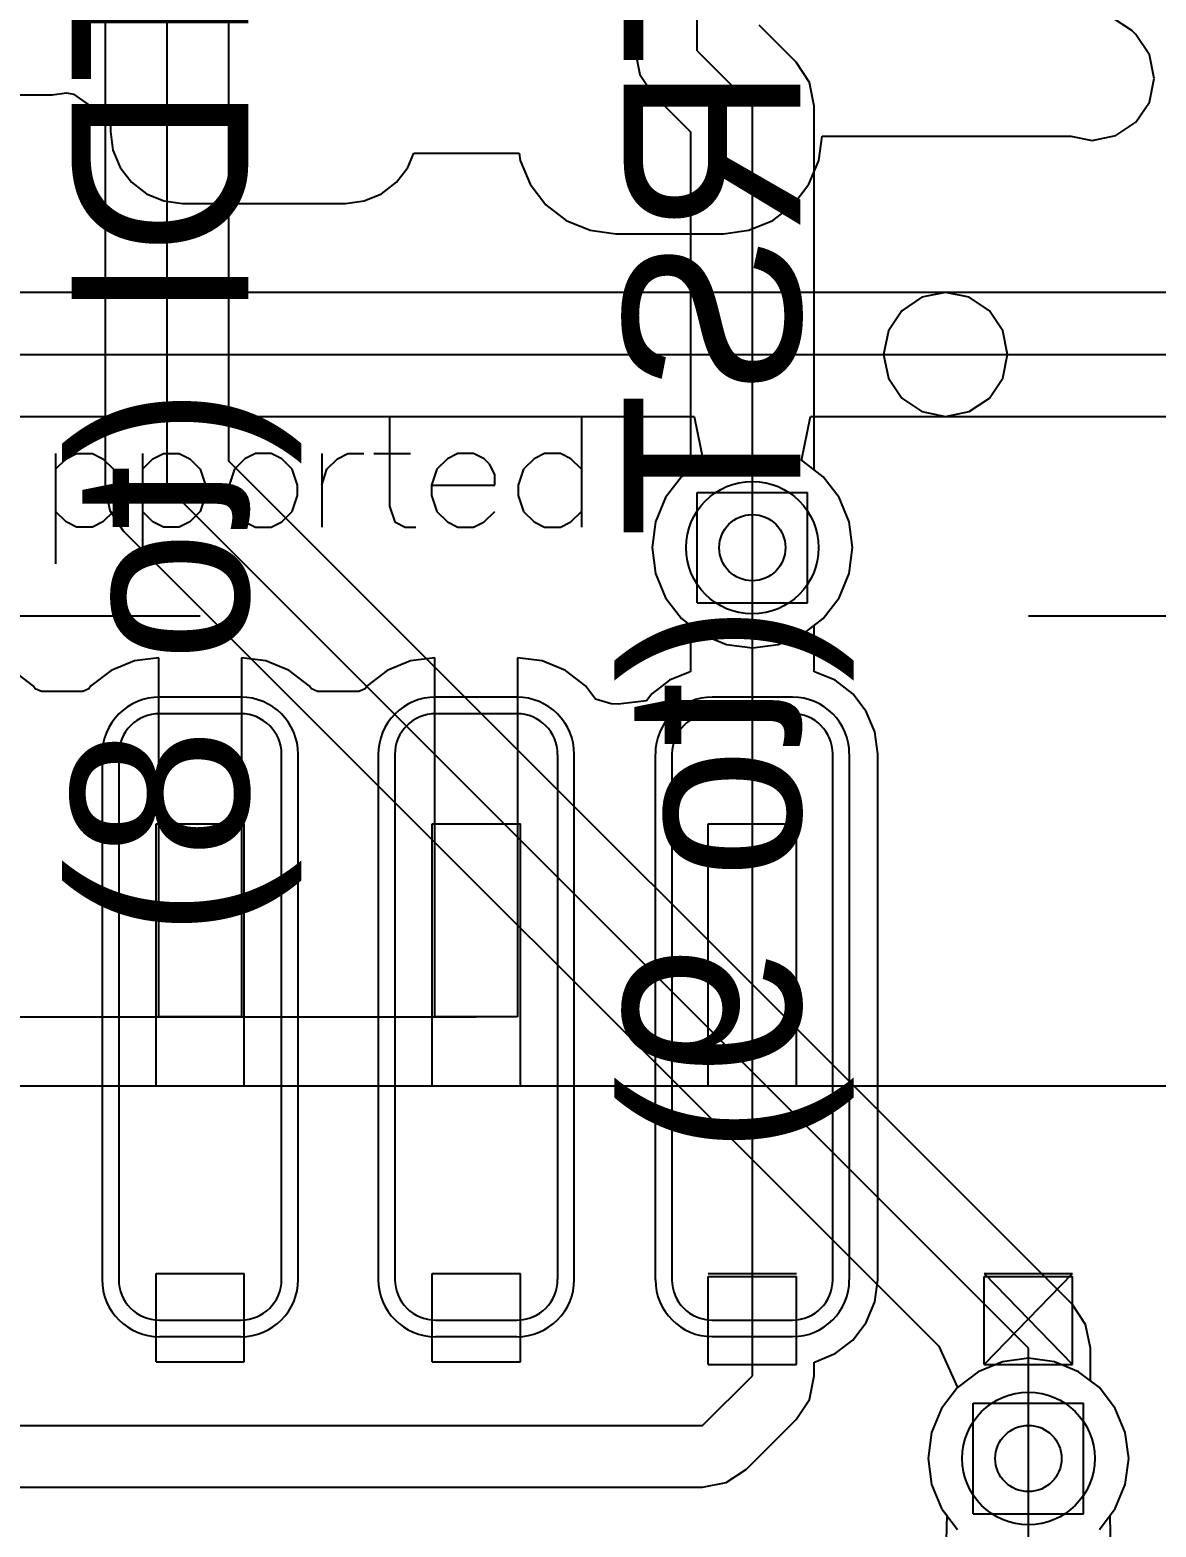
# Model space of a CAD drawing. Header units: millimetres. Extents: x -1.9 to 9.1, y -3.1 to 5.4.
# Drawn here: x 0.8892 to 1.0931, y 0.2826 to 0.5538 of the extents above; entities that cross this region are included whole.
import ezdxf

# ---------------------------------------------------------------- set-up
doc = ezdxf.new("R2010")
doc.units = ezdxf.units.MM
doc.header["$MEASUREMENT"] = 0
for name, color, linetype in [('BottomLayer', 5, 'Continuous'), ('BottomOverlay', 54, 'Continuous'), ('DrillDrawing', 1, 'Continuous'), ('Mechanical4', 56, 'Continuous'), ('Mechanical7', 56, 'Continuous'), ('TopLayer', 1, 'Continuous'), ('TopOverlay', 2, 'Continuous'), ('TopPaste', 8, 'Continuous'), ('TopSolder', 216, 'Continuous'), ('ViaHoleLayer', 16, 'Continuous')]:
    doc.layers.add(name, color=color, linetype=linetype)

# ---------------------------------------------------------------- blocks, each defined once
blk = doc.blocks.new('FTSH_110_01_F_DV_007_K_________18')
at = {"layer": 'Mechanical4'}
blk.add_line((0.405, -0.2), (-0.16, -0.2), dxfattribs=at)
at = {"layer": 'Mechanical7'}
for p, q in [((0.04201, -0.01701), (0.04201, -0.03299)), ((0.05799, -0.01701), (0.04201, -0.01701)), ((0.05799, -0.0335), (0.04201, -0.01701)), ((0.05799, -0.01701), (0.04201, -0.0335)), ((0.05799, -0.01701), (0.05799, -0.03299)), ((0.09201, -0.01701), (0.09201, -0.03299)), ((0.10799, -0.01701), (0.09201, -0.01701)), ((0.10799, -0.01701), (0.10799, -0.03299)), ((0.15799, -0.01752), (0.14201, -0.01752)), ((0.14201, -0.01752), (0.14201, -0.0335)), ((0.15799, -0.01752), (0.15799, -0.0335)), ((0.20799, -0.01752), (0.19201, -0.01752)), ((0.19201, -0.01752), (0.19201, -0.0335)), ((0.20799, -0.01752), (0.20799, -0.0335)), ((0.05799, -0.03299), (0.04201, -0.03299)), ((0.05799, -0.0335), (0.04201, -0.0335)), ((0.10799, -0.03299), (0.09201, -0.03299)), ((0.10799, -0.0335), (0.09201, -0.0335)), ((0.15799, -0.0335), (0.14201, -0.0335)), ((0.20799, -0.0335), (0.19201, -0.0335)), ((0.075, -0.06748), (0.025, -0.06748)), ((0.375, -0.06748), (0.075, -0.06748)), ((0.09201, -0.06748), (0.09201, -0.115)), ((0.10799, -0.06748), (0.10799, -0.115)), ((0.14201, -0.06748), (0.14201, -0.115)), ((0.15799, -0.06748), (0.15799, -0.115)), ((0.19201, -0.06748), (0.19201, -0.115)), ((0.20799, -0.06748), (0.20799, -0.115)), ((0.10799, -0.115), (0.09201, -0.115)), ((0.15799, -0.115), (0.14201, -0.115)), ((0.20799, -0.115), (0.19201, -0.115))]:
    blk.add_line(p, q, dxfattribs=at)
at = {"layer": 'TopLayer'}
for p, q in [((0.10728, -0.02508), (0.09272, -0.02508)), ((0.15737, -0.02508), (0.14263, -0.02508)), ((0.20738, -0.02508), (0.19262, -0.02508)), ((0.08543, -0.03236), (0.08543, -0.12764)), ((0.11457, -0.12764), (0.11457, -0.03236)), ((0.13525, -0.03245), (0.13525, -0.12754)), ((0.16475, -0.12754), (0.16475, -0.03245)), ((0.18525, -0.03245), (0.18525, -0.12754)), ((0.21475, -0.12754), (0.21475, -0.03245)), ((0.09272, -0.13492), (0.10728, -0.13492)), ((0.14263, -0.13492), (0.15737, -0.13492)), ((0.19262, -0.13492), (0.20738, -0.13492))]:
    blk.add_line(p, q, dxfattribs=at)
for centre, radius, start, end in [((0.09272, -0.03236), 0.00728, 90, 180), ((0.10728, -0.03236), 0.00728, 0, 90), ((0.14263, -0.03245), 0.00737, 90, 180), ((0.15737, -0.03245), 0.00737, 0, 90), ((0.19262, -0.03245), 0.00737, 90, 180), ((0.20738, -0.03245), 0.00737, 0, 90), ((0.09272, -0.12764), 0.00728, 180, 270), ((0.10728, -0.12764), 0.00728, 270, 0), ((0.14263, -0.12754), 0.00737, 180, 270), ((0.15737, -0.12754), 0.00737, 270, 0), ((0.19262, -0.12754), 0.00737, 180, 270), ((0.20738, -0.12754), 0.00737, 270, 0)]:
    blk.add_arc(centre, radius, start, end, dxfattribs=at)
at = {"layer": 'TopOverlay'}
for p, q in [((0.05, -0.15268), (-0.14272, -0.15268)), ((0.38735, -0.15268), (0.2, -0.15268))]:
    blk.add_line(p, q, dxfattribs=at)
at = {"layer": 'TopPaste'}
for p, q in [((0.10728, -0.02508), (0.09272, -0.02508)), ((0.15737, -0.02508), (0.14263, -0.02508)), ((0.20738, -0.02508), (0.19262, -0.02508)), ((0.08543, -0.03236), (0.08543, -0.12764)), ((0.11457, -0.12764), (0.11457, -0.03236)), ((0.13525, -0.03245), (0.13525, -0.12754)), ((0.16475, -0.12754), (0.16475, -0.03245)), ((0.18525, -0.03245), (0.18525, -0.12754)), ((0.21475, -0.12754), (0.21475, -0.03245)), ((0.09272, -0.13492), (0.10728, -0.13492)), ((0.14263, -0.13492), (0.15737, -0.13492)), ((0.19262, -0.13492), (0.20738, -0.13492))]:
    blk.add_line(p, q, dxfattribs=at)
for centre, radius, start, end in [((0.09272, -0.03236), 0.00728, 90, 180), ((0.10728, -0.03236), 0.00728, 0, 90), ((0.14263, -0.03245), 0.00737, 90, 180), ((0.15737, -0.03245), 0.00737, 0, 90), ((0.19262, -0.03245), 0.00737, 90, 180), ((0.20738, -0.03245), 0.00737, 0, 90), ((0.09272, -0.12764), 0.00728, 180, 270), ((0.10728, -0.12764), 0.00728, 270, 0), ((0.14263, -0.12754), 0.00737, 180, 270), ((0.15737, -0.12754), 0.00737, 270, 0), ((0.19262, -0.12754), 0.00737, 180, 270), ((0.20738, -0.12754), 0.00737, 270, 0)]:
    blk.add_arc(centre, radius, start, end, dxfattribs=at)
at = {"layer": 'TopSolder'}
for p, q in [((0.10728, -0.02208), (0.09272, -0.02208)), ((0.15737, -0.02208), (0.14263, -0.02208)), ((0.20738, -0.02208), (0.19262, -0.02208)), ((0.08243, -0.03236), (0.08243, -0.12764)), ((0.11757, -0.12764), (0.11757, -0.03236)), ((0.13225, -0.03245), (0.13225, -0.12754)), ((0.16775, -0.12754), (0.16775, -0.03245)), ((0.18225, -0.03245), (0.18225, -0.12754)), ((0.21775, -0.12754), (0.21775, -0.03245)), ((0.09272, -0.13792), (0.10728, -0.13792)), ((0.14263, -0.13792), (0.15737, -0.13792)), ((0.19262, -0.13792), (0.20738, -0.13792))]:
    blk.add_line(p, q, dxfattribs=at)
for centre, radius, start, end in [((0.09272, -0.03236), 0.01028, 90, 180), ((0.10728, -0.03236), 0.01028, 0, 90), ((0.14263, -0.03245), 0.01038, 90, 180), ((0.15737, -0.03245), 0.01038, 0, 90), ((0.19262, -0.03245), 0.01038, 90, 180), ((0.20738, -0.03245), 0.01038, 0, 90), ((0.09272, -0.12764), 0.01028, 180, 270), ((0.10728, -0.12764), 0.01028, 270, 0), ((0.14263, -0.12754), 0.01038, 180, 270), ((0.15737, -0.12754), 0.01038, 270, 0), ((0.19262, -0.12754), 0.01038, 180, 270), ((0.20738, -0.12754), 0.01038, 270, 0)]:
    blk.add_arc(centre, radius, start, end, dxfattribs=at)

msp = doc.modelspace()

# ---------------------------------------------------------------- linework, layer by layer
at = {"layer": 'BottomLayer'}
for p, q in [((0.914, 0.471), (0.914, 0.625)), ((1.01, 0.55), (1.01, 0.625)), ((0.90278, 0.59934), (0.90278, 0.471)), ((0.92522, 0.47565), (0.92522, 0.59934)), ((0.99878, 0.59934), (0.99878, 0.55)), ((1.02793, 0.54793), (1.02122, 0.55465)), ((0.99878, 0.55), (0.99878, 0.55)), ((0.99878, 0.55), (0.99964, 0.54571)), ((1.01, 0.55), (1.02, 0.54)), ((1.03036, 0.54429), (1.02793, 0.54793)), ((1.02793, 0.54793), (1.02793, 0.54793)), ((0.99964, 0.54571), (1.00207, 0.54207)), ((1.03122, 0.54), (1.03036, 0.54429)), ((1.00207, 0.54207), (1.00878, 0.53535)), ((1.02, 0.46), (1.02, 0.54)), ((1.03122, 0.47408), (1.03122, 0.54)), ((1.00878, 0.53535), (1.00878, 0.47408)), ((1.05071, 0.50536), (1.04707, 0.50293)), ((1.055, 0.50622), (1.05071, 0.50536)), ((1.19035, 0.50622), (1.055, 0.50622)), ((1.04707, 0.50293), (1.04464, 0.49929)), ((1.04464, 0.49929), (1.04378, 0.495)), ((1.04378, 0.495), (1.04464, 0.49071)), ((1.055, 0.495), (1.195, 0.495)), ((1.04464, 0.49071), (1.04707, 0.48707)), ((1.04707, 0.48707), (1.05071, 0.48464)), ((1.05071, 0.48464), (1.055, 0.48378)), ((1.055, 0.48378), (1.195, 0.48378)), ((1.07793, 0.32293), (0.92522, 0.47565)), ((1.00716, 0.47284), (1.00428, 0.46908)), ((1.00878, 0.47408), (1.00716, 0.47284)), ((1.03284, 0.47284), (1.03122, 0.47408)), ((1.03572, 0.46908), (1.03284, 0.47284)), ((0.90278, 0.471), (0.90278, 0.471)), ((0.90278, 0.471), (0.90364, 0.46671)), ((0.914, 0.471), (1.07, 0.315)), ((0.90364, 0.46671), (0.90607, 0.46307)), ((1.00428, 0.46908), (1.00246, 0.4647)), ((1.03754, 0.4647), (1.03572, 0.46908)), ((1.00246, 0.4647), (1.00184, 0.46)), ((1.03816, 0.46), (1.03754, 0.4647)), ((0.90607, 0.46307), (1.0538, 0.31534)), ((1.00184, 0.46), (1.00246, 0.4553)), ((1.03754, 0.4553), (1.03816, 0.46)), ((1.00246, 0.4553), (1.00428, 0.45092)), ((1.03572, 0.45092), (1.03754, 0.4553)), ((1.00428, 0.45092), (1.00716, 0.44716)), ((1.03284, 0.44716), (1.03572, 0.45092)), ((1.00716, 0.44716), (1.01092, 0.44428)), ((1.02908, 0.44428), (1.03284, 0.44716)), ((1.01092, 0.44428), (1.0153, 0.44246)), ((1.0153, 0.44246), (1.02, 0.44184)), ((1.02, 0.44184), (1.0247, 0.44246)), ((1.0247, 0.44246), (1.02908, 0.44428)), ((1.08036, 0.31929), (1.07793, 0.32293)), ((1.07793, 0.32293), (1.07793, 0.32293)), ((1.08122, 0.315), (1.08036, 0.31929)), ((1.0538, 0.31534), (1.05716, 0.30784)), ((1.07, 0.295), (1.07, 0.315)), ((1.08122, 0.30908), (1.08122, 0.315)), ((1.08122, 0.315), (1.08122, 0.315)), ((1.05716, 0.30784), (1.05428, 0.30408)), ((1.08284, 0.30784), (1.08122, 0.30908)), ((1.08572, 0.30408), (1.08284, 0.30784)), ((1.05428, 0.30408), (1.05246, 0.2997)), ((1.08754, 0.2997), (1.08572, 0.30408)), ((1.05246, 0.2997), (1.05184, 0.295)), ((1.08816, 0.295), (1.08754, 0.2997)), ((1.05184, 0.295), (1.05246, 0.2903)), ((1.08754, 0.2903), (1.08816, 0.295)), ((1.05246, 0.2903), (1.05428, 0.28592)), ((1.08572, 0.28592), (1.08754, 0.2903)), ((1.05428, 0.28592), (1.05716, 0.28216)), ((1.08284, 0.28216), (1.08572, 0.28592))]:
    msp.add_line(p, q, dxfattribs=at)
for centre in [(1.02, 0.46), (1.07, 0.295)]:
    msp.add_circle(centre, 0.012, dxfattribs=at)
at = {"layer": 'DrillDrawing'}
for p, q in [((1.01, 0.47), (1.03, 0.47)), ((1.01, 0.45), (1.01, 0.47)), ((1.03, 0.45), (1.03, 0.47)), ((1.01, 0.45), (1.03, 0.45)), ((1.06, 0.305), (1.08, 0.305)), ((1.06, 0.285), (1.06, 0.305)), ((1.08, 0.285), (1.08, 0.305)), ((1.06, 0.285), (1.08, 0.285))]:
    msp.add_line(p, q, dxfattribs=at)
at = {"layer": 'TopLayer'}
for p, q in [((1.0887, 0.5537), (1.08506, 0.55613)), ((1.08947, 0.55293), (1.0887, 0.5537)), ((1.0919, 0.54929), (1.08947, 0.55293)), ((1.09275, 0.545), (1.0919, 0.54929)), ((1.0919, 0.54071), (1.09275, 0.545)), ((0.86649, 0.54205), (0.89319, 0.54205)), ((0.89319, 0.54205), (0.89578, 0.54239)), ((0.89578, 0.54239), (0.89705, 0.54214)), ((0.89705, 0.54214), (0.90358, 0.53755)), ((1.08947, 0.53707), (1.0919, 0.54071)), ((0.90358, 0.53755), (0.90378, 0.53723)), ((0.90378, 0.53723), (0.90378, 0.53539)), ((1.08583, 0.53464), (1.08947, 0.53707)), ((0.90378, 0.53539), (0.90422, 0.53202)), ((1.03204, 0.53015), (1.03262, 0.53455)), ((1.03262, 0.53455), (1.07768, 0.53455)), ((1.07768, 0.53455), (1.08154, 0.53378)), ((1.08154, 0.53378), (1.08583, 0.53464)), ((0.90422, 0.53202), (0.90552, 0.52888)), ((0.90552, 0.52888), (0.9076, 0.52618)), ((0.95555, 0.52618), (0.95763, 0.52888)), ((0.95763, 0.52888), (0.95869, 0.53144)), ((0.95869, 0.53144), (0.97779, 0.53144)), ((0.97779, 0.53144), (0.97796, 0.53015)), ((0.97796, 0.53015), (0.97975, 0.52583)), ((1.03025, 0.52583), (1.03204, 0.53015)), ((0.9076, 0.52618), (0.91029, 0.52411)), ((0.95286, 0.52411), (0.95555, 0.52618)), ((0.91029, 0.52411), (0.91344, 0.52281)), ((0.94971, 0.52281), (0.95286, 0.52411)), ((0.97975, 0.52583), (0.98259, 0.52213)), ((1.02741, 0.52213), (1.03025, 0.52583)), ((0.91344, 0.52281), (0.91681, 0.52236)), ((0.91681, 0.52236), (0.94634, 0.52236)), ((0.94634, 0.52236), (0.94971, 0.52281)), ((0.98259, 0.52213), (0.9863, 0.51928)), ((1.0237, 0.51928), (1.02741, 0.52213)), ((0.9863, 0.51928), (0.99062, 0.51749)), ((1.01938, 0.51749), (1.0237, 0.51928)), ((0.99062, 0.51749), (0.99525, 0.51688)), ((0.99525, 0.51688), (1.01475, 0.51688)), ((1.01475, 0.51688), (1.01938, 0.51749)), ((1.055, 0.50622), (0.85211, 0.50622)), ((1.05929, 0.50536), (1.055, 0.50622)), ((1.06293, 0.50293), (1.05929, 0.50536)), ((1.06536, 0.49929), (1.06293, 0.50293)), ((1.06622, 0.495), (1.06536, 0.49929)), ((0.555, 0.495), (1.055, 0.495)), ((1.06536, 0.49071), (1.06622, 0.495)), ((1.06293, 0.48707), (1.06536, 0.49071)), ((1.05929, 0.48464), (1.06293, 0.48707)), ((0.55965, 0.48378), (1.00948, 0.48378)), ((1.00948, 0.48378), (1.01107, 0.47578)), ((1.02893, 0.47578), (1.03052, 0.48378)), ((1.03052, 0.48378), (1.055, 0.48378)), ((1.055, 0.48378), (1.05929, 0.48464)), ((1.01092, 0.47572), (1.00716, 0.47284)), ((1.01107, 0.47578), (1.01092, 0.47572)), ((1.02908, 0.47572), (1.02893, 0.47578)), ((1.03284, 0.47284), (1.02908, 0.47572)), ((1.00716, 0.47284), (1.00428, 0.46908)), ((1.03572, 0.46908), (1.03284, 0.47284)), ((1.00428, 0.46908), (1.00246, 0.4647)), ((1.03754, 0.4647), (1.03572, 0.46908)), ((1.00246, 0.4647), (1.00184, 0.46)), ((1.03816, 0.46), (1.03754, 0.4647)), ((1.00184, 0.46), (1.00246, 0.4553)), ((1.02, 0.31), (1.02, 0.46)), ((1.03754, 0.4553), (1.03816, 0.46)), ((1.00246, 0.4553), (1.00428, 0.45092)), ((1.03572, 0.45092), (1.03754, 0.4553)), ((1.00428, 0.45092), (1.00716, 0.44716)), ((1.03284, 0.44716), (1.03572, 0.45092)), ((1.00716, 0.44716), (1.00878, 0.44592)), ((1.00878, 0.44592), (1.00878, 0.43753)), ((1.03122, 0.44592), (1.03284, 0.44716)), ((1.03122, 0.43753), (1.03122, 0.44592)), ((0.90809, 0.43947), (0.90386, 0.43772)), ((0.9125, 0.44005), (0.90809, 0.43947)), ((0.9125, 0.375), (0.9125, 0.44005)), ((0.93191, 0.43947), (0.9275, 0.44005)), ((0.9275, 0.44005), (0.9275, 0.375)), ((0.93614, 0.43772), (0.93191, 0.43947)), ((0.95809, 0.43947), (0.95386, 0.43772)), ((0.9625, 0.44005), (0.95809, 0.43947)), ((0.9625, 0.375), (0.9625, 0.44005)), ((0.98191, 0.43947), (0.9775, 0.44005)), ((0.9775, 0.44005), (0.9775, 0.375)), ((0.98614, 0.43772), (0.98191, 0.43947)), ((0.88977, 0.43494), (0.88614, 0.43772)), ((0.90386, 0.43772), (0.90023, 0.43494)), ((0.93977, 0.43494), (0.93614, 0.43772)), ((0.95386, 0.43772), (0.95023, 0.43494)), ((0.98977, 0.43494), (0.98614, 0.43772)), ((1.00873, 0.43753), (1.00501, 0.43599)), ((1.00878, 0.43753), (1.00873, 0.43753)), ((1.03127, 0.43753), (1.03122, 0.43753)), ((1.03499, 0.43599), (1.03127, 0.43753)), ((0.89014, 0.43445), (0.88977, 0.43494)), ((0.89126, 0.43397), (0.89014, 0.43445)), ((0.89874, 0.43397), (0.89126, 0.43397)), ((0.89986, 0.43445), (0.89874, 0.43397)), ((0.90023, 0.43494), (0.89986, 0.43445)), ((0.94014, 0.43445), (0.93977, 0.43494)), ((0.94126, 0.43397), (0.94014, 0.43445)), ((0.94874, 0.43397), (0.94126, 0.43397)), ((0.94986, 0.43445), (0.94874, 0.43397)), ((0.95023, 0.43494), (0.94986, 0.43445)), ((0.99161, 0.43253), (0.98977, 0.43494)), ((1.00501, 0.43599), (1.00182, 0.43354)), ((1.03818, 0.43354), (1.03499, 0.43599)), ((0.99445, 0.43173), (0.99161, 0.43253)), ((0.99568, 0.43166), (0.99445, 0.43173)), ((1.00082, 0.43224), (0.99568, 0.43166)), ((1.00182, 0.43354), (1.00082, 0.43224)), ((1.04063, 0.43034), (1.03818, 0.43354)), ((1.04217, 0.42663), (1.04063, 0.43034)), ((1.0427, 0.42264), (1.04217, 0.42663)), ((1.0427, 0.32736), (1.0427, 0.42264)), ((0.87, 0.375), (0.92, 0.375)), ((0.9275, 0.375), (0.9125, 0.375)), ((0.92, 0.375), (0.97, 0.375)), ((0.9775, 0.375), (0.9625, 0.375)), ((1.04217, 0.32337), (1.0427, 0.32736)), ((1.04063, 0.31966), (1.04217, 0.32337)), ((1.03818, 0.31646), (1.04063, 0.31966)), ((1.03499, 0.31401), (1.03818, 0.31646)), ((1.03122, 0.31), (1.03122, 0.31247)), ((1.03122, 0.31247), (1.03127, 0.31247)), ((1.03127, 0.31247), (1.03499, 0.31401)), ((1.0653, 0.31254), (1.06092, 0.31072)), ((1.07, 0.31316), (1.0653, 0.31254)), ((1.0747, 0.31254), (1.07, 0.31316)), ((1.07908, 0.31072), (1.0747, 0.31254)), ((1.011, 0.301), (1.02, 0.31)), ((1.03036, 0.30571), (1.03122, 0.31)), ((1.06092, 0.31072), (1.05716, 0.30784)), ((1.08284, 0.30784), (1.07908, 0.31072)), ((1.05716, 0.30784), (1.05428, 0.30408)), ((1.08572, 0.30408), (1.08284, 0.30784)), ((1.02793, 0.30207), (1.03036, 0.30571)), ((1.05428, 0.30408), (1.05246, 0.2997)), ((1.08754, 0.2997), (1.08572, 0.30408)), ((1.01893, 0.29307), (1.02793, 0.30207)), ((1.02793, 0.30207), (1.02793, 0.30207)), ((0.34086, 0.301), (1.011, 0.301)), ((1.05246, 0.2997), (1.05184, 0.295)), ((1.08816, 0.295), (1.08754, 0.2997)), ((1.01529, 0.29064), (1.01893, 0.29307)), ((1.05184, 0.295), (1.05246, 0.2903)), ((1.07, 0.215), (1.07, 0.295)), ((1.08754, 0.2903), (1.08816, 0.295)), ((1.011, 0.28978), (1.01529, 0.29064)), ((1.05246, 0.2903), (1.05428, 0.28592)), ((1.08572, 0.28592), (1.08754, 0.2903)), ((0.57699, 0.28978), (1.011, 0.28978)), ((1.011, 0.28978), (1.011, 0.28978)), ((1.05428, 0.28592), (1.0552, 0.28472)), ((1.0848, 0.28472), (1.08572, 0.28592)), ((1.0552, 0.28472), (1.05505, 0.27791)), ((1.08495, 0.27791), (1.0848, 0.28472))]:
    msp.add_line(p, q, dxfattribs=at)
for centre in [(1.02, 0.46), (1.07, 0.295)]:
    msp.add_circle(centre, 0.012, dxfattribs=at)
at = {"layer": 'TopOverlay'}
for p, q in [((0.9543, 0.48371), (0.9543, 0.46753)), ((0.98905, 0.48371), (0.98905, 0.46372)), ((0.89383, 0.47705), (0.89383, 0.45705)), ((0.89383, 0.47419), (0.89574, 0.4761)), ((0.89574, 0.4761), (0.89764, 0.47705)), ((0.89764, 0.47705), (0.9005, 0.47705)), ((0.9005, 0.47705), (0.9024, 0.4761)), ((0.9024, 0.4761), (0.90431, 0.47419)), ((0.90954, 0.47705), (0.90954, 0.45705)), ((0.90954, 0.47419), (0.91145, 0.4761)), ((0.91145, 0.4761), (0.91335, 0.47705)), ((0.91335, 0.47705), (0.91621, 0.47705)), ((0.91621, 0.47705), (0.91811, 0.4761)), ((0.91811, 0.4761), (0.92002, 0.47419)), ((0.92811, 0.4761), (0.92621, 0.47419)), ((0.93001, 0.47705), (0.92811, 0.4761)), ((0.93287, 0.47705), (0.93001, 0.47705)), ((0.93478, 0.4761), (0.93287, 0.47705)), ((0.93668, 0.47419), (0.93478, 0.4761)), ((0.94201, 0.47705), (0.94201, 0.46372)), ((0.94296, 0.47419), (0.94487, 0.4761)), ((0.94487, 0.4761), (0.94677, 0.47705)), ((0.94677, 0.47705), (0.94963, 0.47705)), ((0.95144, 0.47705), (0.9581, 0.47705)), ((0.96477, 0.4761), (0.96286, 0.47419)), ((0.96667, 0.47705), (0.96477, 0.4761)), ((0.96953, 0.47705), (0.96667, 0.47705)), ((0.97143, 0.4761), (0.96953, 0.47705)), ((0.97239, 0.47515), (0.97143, 0.4761)), ((0.97334, 0.47324), (0.97239, 0.47515)), ((0.98048, 0.4761), (0.97858, 0.47419)), ((0.98238, 0.47705), (0.98048, 0.4761)), ((0.98524, 0.47705), (0.98238, 0.47705)), ((0.98715, 0.4761), (0.98524, 0.47705)), ((0.98905, 0.47419), (0.98715, 0.4761)), ((0.90431, 0.47419), (0.90526, 0.47134)), ((0.92002, 0.47419), (0.92097, 0.47134)), ((0.92621, 0.47419), (0.92525, 0.47134)), ((0.93763, 0.47134), (0.93668, 0.47419)), ((0.94201, 0.47134), (0.94296, 0.47419)), ((0.96286, 0.47419), (0.96191, 0.47134)), ((0.97334, 0.47134), (0.97334, 0.47324)), ((0.97858, 0.47419), (0.97762, 0.47134)), ((0.90526, 0.46943), (0.90431, 0.46658)), ((0.90526, 0.47134), (0.90526, 0.46943)), ((0.92097, 0.46943), (0.92002, 0.46658)), ((0.92097, 0.47134), (0.92097, 0.46943)), ((0.92525, 0.47134), (0.92525, 0.46943)), ((0.92525, 0.46943), (0.92621, 0.46658)), ((0.93668, 0.46658), (0.93763, 0.46943)), ((0.93763, 0.46943), (0.93763, 0.47134)), ((0.96191, 0.47134), (0.97334, 0.47134)), ((0.96191, 0.47134), (0.96191, 0.46943)), ((0.96191, 0.46943), (0.96286, 0.46658)), ((0.97762, 0.47134), (0.97762, 0.46943)), ((0.97762, 0.46943), (0.97858, 0.46658)), ((0.89574, 0.46467), (0.89383, 0.46658)), ((0.90431, 0.46658), (0.9024, 0.46467)), ((0.91145, 0.46467), (0.90954, 0.46658)), ((0.92002, 0.46658), (0.91811, 0.46467)), ((0.92621, 0.46658), (0.92811, 0.46467)), ((0.93478, 0.46467), (0.93668, 0.46658)), ((0.9543, 0.46753), (0.95525, 0.46467)), ((0.96286, 0.46658), (0.96477, 0.46467)), ((0.97143, 0.46467), (0.97334, 0.46658)), ((0.97858, 0.46658), (0.98048, 0.46467)), ((0.98715, 0.46467), (0.98905, 0.46658)), ((0.89764, 0.46372), (0.89574, 0.46467)), ((0.9024, 0.46467), (0.9005, 0.46372)), ((0.91335, 0.46372), (0.91145, 0.46467)), ((0.91811, 0.46467), (0.91621, 0.46372)), ((0.92811, 0.46467), (0.93001, 0.46372)), ((0.93287, 0.46372), (0.93478, 0.46467)), ((0.95525, 0.46467), (0.95715, 0.46372)), ((0.96477, 0.46467), (0.96667, 0.46372)), ((0.96953, 0.46372), (0.97143, 0.46467)), ((0.98048, 0.46467), (0.98238, 0.46372)), ((0.98524, 0.46372), (0.98715, 0.46467)), ((0.9005, 0.46372), (0.89764, 0.46372)), ((0.91621, 0.46372), (0.91335, 0.46372)), ((0.93001, 0.46372), (0.93287, 0.46372)), ((0.95715, 0.46372), (0.95906, 0.46372)), ((0.96667, 0.46372), (0.96953, 0.46372)), ((0.98238, 0.46372), (0.98524, 0.46372))]:
    msp.add_line(p, q, dxfattribs=at)
at = {"layer": 'ViaHoleLayer'}
for centre in [(1.02, 0.46), (1.07, 0.295)]:
    msp.add_circle(centre, 0.006, dxfattribs=at)

# ---------------------------------------------------------------- block references
at = {"rotation": 180}
msp.add_blockref('FTSH_110_01_F_DV_007_K_________18', (1.12, 0.295), dxfattribs=at)

# ---------------------------------------------------------------- texts
at = {"layer": 'BottomOverlay', "text_generation_flag": 2}
for s, p in [('TRST (to 9)', (1.02871, 0.57351)), ('TDI (to 8)', (0.92871, 0.57004))]:
    msp.add_text(s, height=0.032, rotation=90, dxfattribs=at).set_placement(p)

doc.saveas('drawing.dxf')
